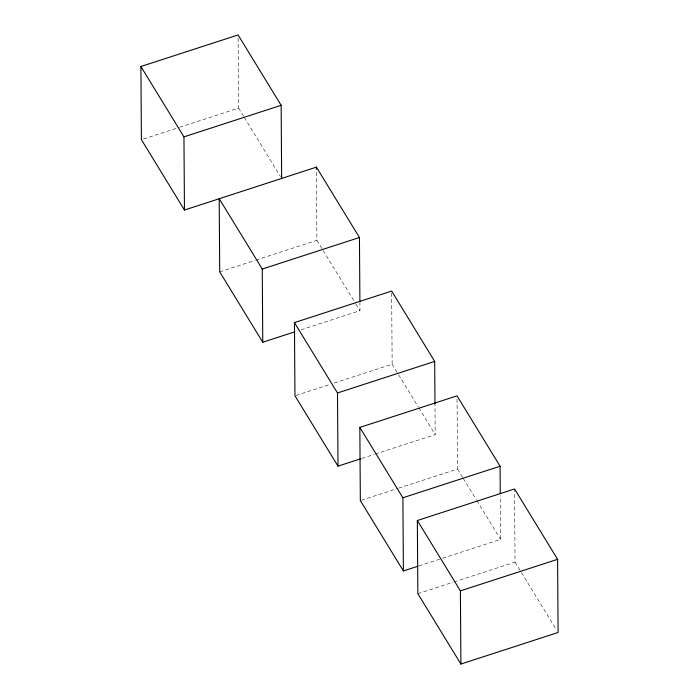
<?xml version="1.0" encoding="UTF-8"?>
<svg xmlns="http://www.w3.org/2000/svg" width="699" height="699" viewBox="0 0 699 699"><rect width="100%" height="100%" fill="white"/><g stroke="black" fill="none" stroke-linecap="round" stroke-linejoin="round"><path stroke-width="0.52" stroke-dasharray="3.5 2.62" d="M143.478 139.005L178.629 127.594M179.669 127.253L238.604 108.127L238.106 37.134M219.713 271.867L254.864 260.456M255.904 260.115L316.909 240.316L316.411 169.324M301.024 329.814L359.959 310.679L359.906 303.034M295.983 395.442L330.111 384.371M334.244 383.026L392.148 364.231L391.641 292.147M361.785 458.422L374.192 454.394M375.223 454.062L435.197 434.595L434.988 404.013M361.374 500.248L397.565 488.505M398.596 488.173L457.539 469.038L457.05 399.138M418.902 565.919L441.646 558.527M442.685 558.195L500.589 539.401L500.283 495.713M417.853 593.687L453.013 582.276M454.044 581.944L515.049 562.136L514.543 490.051M238.604 108.127L243.706 116.453M244.274 117.38L280.526 176.637M515.049 562.136L556.404 629.72M457.539 469.038L462.633 477.373M463.201 478.299L476.229 499.593M476.797 500.519L500.589 539.401M316.909 240.316L322.571 249.578M323.139 250.504L355.424 303.27M355.992 304.196L359.959 310.679M392.148 364.231L418.203 406.818M418.771 407.744L435.197 434.595"/><path stroke-width="1.05" d="M359.898 301.942L359.452 237.503L316.394 167.14L184.457 210.032L141.408 139.678L140.901 66.501L238.097 34.95L281.147 105.313L281.653 178.49M184.457 210.032L183.951 136.864L281.147 105.313M294.821 331.824L262.763 342.23L262.256 269.054L359.452 237.503M360.754 458.754L338.001 466.146L294.952 395.783L294.445 322.606L391.641 291.055L434.691 361.418L434.988 404.013M338.001 466.146L337.495 392.969L434.691 361.418M417.871 566.251L403.393 570.952L360.343 500.589L359.828 427.412L457.024 395.861L500.073 466.224L500.266 493.529M403.393 570.952L402.877 497.775L500.073 466.224M417.347 520.51L514.543 488.968L557.592 559.322L558.099 632.499L460.903 664.05L417.853 593.687L417.347 520.51L460.396 590.873L460.903 664.05M460.396 590.873L557.592 559.322M140.901 66.501L183.951 136.864M359.828 427.412L402.877 497.775M262.256 269.054L219.198 198.691L219.713 271.867L262.763 342.23M294.445 322.606L337.495 392.969M316.394 167.14L316.411 169.324"/></g></svg>
